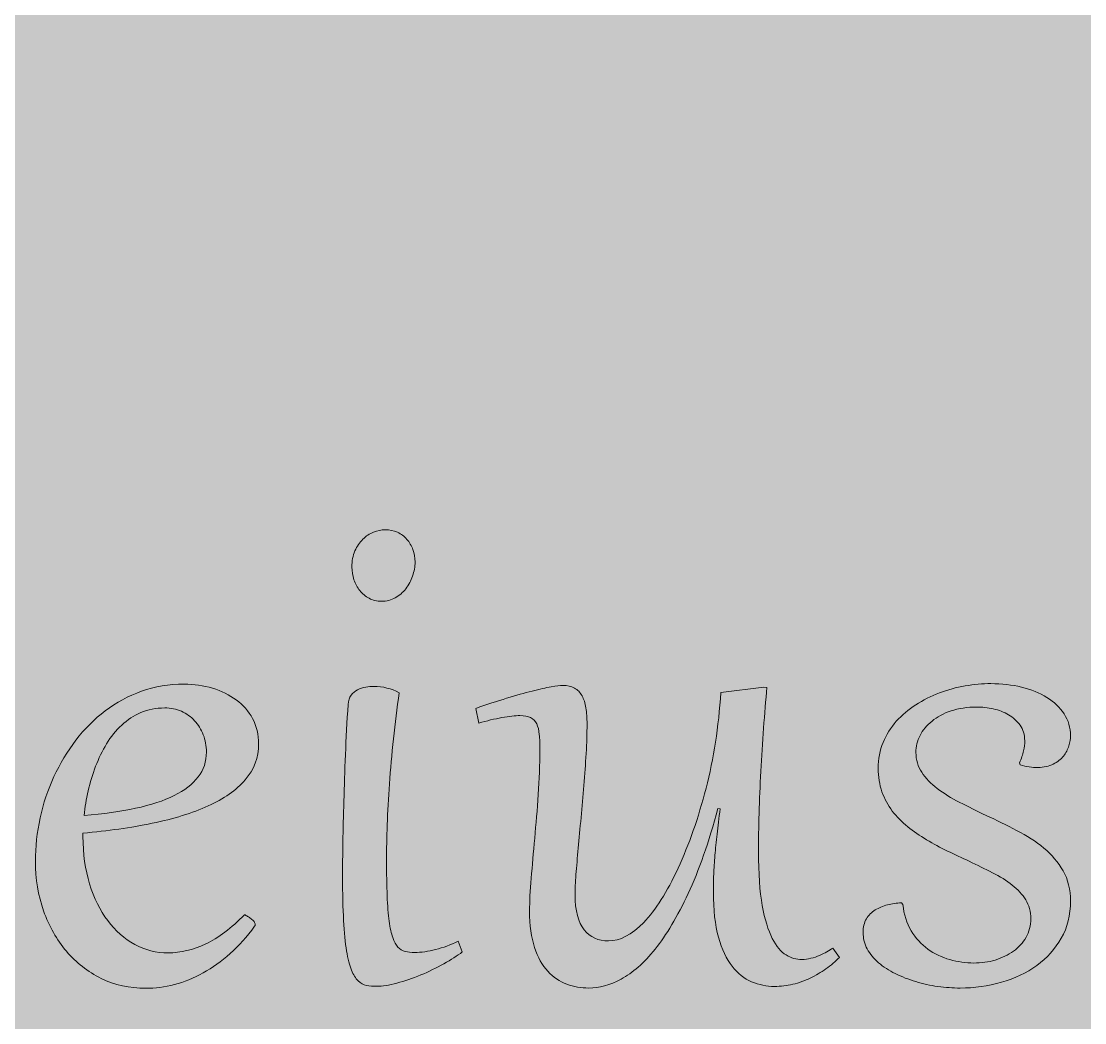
# Model space of a CAD drawing. Extents: x -4214 to -1795, y -2227 to -856.
# Drawn here: x -3194.9 to -3089, y -1740.8 to -1641.1 of the extents above; entities that cross this region are included whole.
import ezdxf

# ---------------------------------------------------------------- set-up
doc = ezdxf.new("R2010")
doc.units = 0
doc.header["$MEASUREMENT"] = 0
doc.layers.add('Layer 1', color=7, linetype='Continuous')

# ---------------------------------------------------------------- blocks, each defined once
blk = doc.blocks.new('block 14')
at = {"layer": 'Layer 1', "true_color": 0x2a3f49}
h = blk.add_hatch(color=149, dxfattribs=at)
h.dxf.hatch_style = 2
edge = h.paths.add_edge_path()
edge.add_spline(control_points=[(-3157.25, -1707.94), (-3157.47, -1709.46), (-3157.67, -1711), (-3157.83, -1712.53), (-3157.99, -1714.07), (-3158.12, -1715.56), (-3158.22, -1717), (-3158.32, -1718.43), (-3158.4, -1719.79), (-3158.44, -1721.07), (-3158.49, -1722.36), (-3158.51, -1723.51), (-3158.51, -1724.55), (-3158.51, -1725.94), (-3158.49, -1727.14), (-3158.45, -1728.14), (-3158.41, -1729.14), (-3158.35, -1729.99), (-3158.25, -1730.67), (-3158.16, -1731.35), (-3158.04, -1731.9), (-3157.9, -1732.31), (-3157.76, -1732.72), (-3157.58, -1733.04), (-3157.38, -1733.26), (-3157.17, -1733.48), (-3156.93, -1733.62), (-3156.65, -1733.69), (-3156.38, -1733.76), (-3156.06, -1733.79), (-3155.72, -1733.79), (-3155.07, -1733.79), (-3154.38, -1733.69), (-3153.63, -1733.5), (-3152.89, -1733.3), (-3152.13, -1733.03), (-3151.37, -1732.68), (-3151.37, -1732.68), (-3150.98, -1733.73), (-3150.98, -1733.73), (-3151.47, -1734.12), (-3152.07, -1734.52), (-3152.8, -1734.92), (-3153.54, -1735.32), (-3154.31, -1735.69), (-3155.11, -1736.03), (-3155.92, -1736.36), (-3156.71, -1736.63), (-3157.48, -1736.84), (-3158.25, -1737.05), (-3158.92, -1737.15), (-3159.48, -1737.15), (-3159.86, -1737.15), (-3160.2, -1737.12), (-3160.51, -1737.06), (-3160.82, -1737.01), (-3161.1, -1736.85), (-3161.34, -1736.61), (-3161.59, -1736.37), (-3161.81, -1736.01), (-3162.01, -1735.54), (-3162.2, -1735.08), (-3162.36, -1734.44), (-3162.49, -1733.63), (-3162.62, -1732.82), (-3162.72, -1731.82), (-3162.78, -1730.61), (-3162.85, -1729.4), (-3162.89, -1727.94), (-3162.89, -1726.22), (-3162.89, -1725.21), (-3162.88, -1724.07), (-3162.86, -1722.8), (-3162.83, -1721.54), (-3162.8, -1720.17), (-3162.76, -1718.72), (-3162.72, -1717.26), (-3162.67, -1715.72), (-3162.6, -1714.1), (-3162.54, -1712.49), (-3162.45, -1710.82), (-3162.34, -1709.1), (-3162.32, -1708.72), (-3162.21, -1708.42), (-3162.04, -1708.19), (-3161.86, -1707.95), (-3161.65, -1707.77), (-3161.39, -1707.64), (-3161.14, -1707.52), (-3160.87, -1707.43), (-3160.58, -1707.38), (-3160.29, -1707.33), (-3160.02, -1707.31), (-3159.78, -1707.31), (-3158.88, -1707.31), (-3158.04, -1707.52), (-3157.25, -1707.94)], knot_values=[0, 0, 0, 0, 1, 1, 1, 2, 2, 2, 3, 3, 3, 4, 4, 4, 5, 5, 5, 6, 6, 6, 7, 7, 7, 8, 8, 8, 9, 9, 9, 10, 10, 10, 11, 11, 11, 12, 12, 12, 13, 13, 13, 14, 14, 14, 15, 15, 15, 16, 16, 16, 17, 17, 17, 18, 18, 18, 19, 19, 19, 20, 20, 20, 21, 21, 21, 22, 22, 22, 23, 23, 23, 24, 24, 24, 25, 25, 25, 26, 26, 26, 27, 27, 27, 28, 28, 28, 29, 29, 29, 30, 30, 30, 31, 31, 31, 32, 32, 32, 32], degree=3, periodic=1)
edge = h.paths.add_edge_path()
edge.add_spline(control_points=[(-3159, -1698.83), (-3159.47, -1698.83), (-3159.88, -1698.74), (-3160.25, -1698.54), (-3160.61, -1698.35), (-3160.92, -1698.09), (-3161.17, -1697.77), (-3161.43, -1697.46), (-3161.62, -1697.1), (-3161.76, -1696.69), (-3161.89, -1696.28), (-3161.96, -1695.86), (-3161.96, -1695.43), (-3161.96, -1694.82), (-3161.86, -1694.29), (-3161.66, -1693.83), (-3161.45, -1693.36), (-3161.19, -1692.98), (-3160.87, -1692.66), (-3160.55, -1692.34), (-3160.19, -1692.1), (-3159.8, -1691.95), (-3159.41, -1691.8), (-3159.03, -1691.72), (-3158.65, -1691.72), (-3158.2, -1691.72), (-3157.79, -1691.8), (-3157.43, -1691.97), (-3157.06, -1692.14), (-3156.75, -1692.37), (-3156.49, -1692.67), (-3156.23, -1692.97), (-3156.03, -1693.3), (-3155.89, -1693.69), (-3155.75, -1694.07), (-3155.67, -1694.48), (-3155.67, -1694.92), (-3155.67, -1695.39), (-3155.76, -1695.86), (-3155.92, -1696.32), (-3156.08, -1696.78), (-3156.3, -1697.2), (-3156.59, -1697.58), (-3156.88, -1697.96), (-3157.23, -1698.26), (-3157.64, -1698.49), (-3158.05, -1698.71), (-3158.5, -1698.83), (-3159, -1698.83)], knot_values=[0, 0, 0, 0, 1, 1, 1, 2, 2, 2, 3, 3, 3, 4, 4, 4, 5, 5, 5, 6, 6, 6, 7, 7, 7, 8, 8, 8, 9, 9, 9, 10, 10, 10, 11, 11, 11, 12, 12, 12, 13, 13, 13, 14, 14, 14, 15, 15, 15, 16, 16, 16, 16], degree=3, periodic=1)
h = blk.add_hatch(color=149, dxfattribs=at)
h.dxf.hatch_style = 2
edge = h.paths.add_edge_path()
edge.add_spline(control_points=[(-3107.12, -1729), (-3107.03, -1730.02), (-3106.76, -1730.9), (-3106.31, -1731.63), (-3105.86, -1732.38), (-3105.3, -1732.98), (-3104.65, -1733.45), (-3103.99, -1733.92), (-3103.26, -1734.27), (-3102.46, -1734.5), (-3101.66, -1734.72), (-3100.87, -1734.84), (-3100.07, -1734.84), (-3099.34, -1734.84), (-3098.62, -1734.74), (-3097.94, -1734.54), (-3097.26, -1734.33), (-3096.65, -1734.05), (-3096.13, -1733.67), (-3095.6, -1733.29), (-3095.18, -1732.83), (-3094.87, -1732.28), (-3094.55, -1731.73), (-3094.4, -1731.11), (-3094.4, -1730.43), (-3094.4, -1729.72), (-3094.56, -1729.09), (-3094.9, -1728.55), (-3095.24, -1728.02), (-3095.68, -1727.53), (-3096.25, -1727.08), (-3096.81, -1726.64), (-3097.47, -1726.23), (-3098.21, -1725.85), (-3098.96, -1725.48), (-3099.73, -1725.1), (-3100.54, -1724.71), (-3101.25, -1724.38), (-3101.97, -1724.03), (-3102.68, -1723.69), (-3103.4, -1723.35), (-3104.1, -1722.98), (-3104.77, -1722.57), (-3105.44, -1722.17), (-3106.07, -1721.73), (-3106.65, -1721.27), (-3107.23, -1720.8), (-3107.75, -1720.27), (-3108.18, -1719.71), (-3108.62, -1719.13), (-3108.96, -1718.5), (-3109.21, -1717.79), (-3109.46, -1717.08), (-3109.58, -1716.31), (-3109.58, -1715.45), (-3109.58, -1714.52), (-3109.42, -1713.66), (-3109.1, -1712.89), (-3108.77, -1712.11), (-3108.33, -1711.41), (-3107.78, -1710.78), (-3107.22, -1710.16), (-3106.58, -1709.61), (-3105.84, -1709.14), (-3105.11, -1708.67), (-3104.33, -1708.28), (-3103.5, -1707.96), (-3102.67, -1707.65), (-3101.81, -1707.41), (-3100.93, -1707.26), (-3100.05, -1707.11), (-3099.2, -1707.03), (-3098.36, -1707.03), (-3097.29, -1707.03), (-3096.27, -1707.15), (-3095.31, -1707.38), (-3094.35, -1707.61), (-3093.51, -1707.96), (-3092.79, -1708.41), (-3092.08, -1708.86), (-3091.51, -1709.4), (-3091.08, -1710.05), (-3090.66, -1710.69), (-3090.45, -1711.42), (-3090.45, -1712.22), (-3090.45, -1712.53), (-3090.5, -1712.87), (-3090.61, -1713.23), (-3090.72, -1713.59), (-3090.9, -1713.93), (-3091.15, -1714.25), (-3091.41, -1714.56), (-3091.74, -1714.83), (-3092.16, -1715.04), (-3092.58, -1715.26), (-3093.09, -1715.37), (-3093.69, -1715.38), (-3094.25, -1715.38), (-3094.85, -1715.3), (-3095.46, -1715.12), (-3095.46, -1715.12), (-3095.52, -1714.92), (-3095.52, -1714.92), (-3095.34, -1714.49), (-3095.2, -1714.09), (-3095.12, -1713.73), (-3095.04, -1713.37), (-3095, -1713.03), (-3095, -1712.73), (-3095.01, -1712.11), (-3095.17, -1711.59), (-3095.47, -1711.17), (-3095.78, -1710.74), (-3096.15, -1710.4), (-3096.61, -1710.13), (-3097.07, -1709.86), (-3097.58, -1709.67), (-3098.13, -1709.54), (-3098.69, -1709.43), (-3099.24, -1709.36), (-3099.77, -1709.36), (-3100.73, -1709.36), (-3101.58, -1709.49), (-3102.33, -1709.75), (-3103.08, -1710), (-3103.72, -1710.34), (-3104.23, -1710.76), (-3104.75, -1711.19), (-3105.15, -1711.67), (-3105.42, -1712.2), (-3105.7, -1712.74), (-3105.83, -1713.3), (-3105.83, -1713.87), (-3105.83, -1714.61), (-3105.64, -1715.27), (-3105.25, -1715.86), (-3104.86, -1716.44), (-3104.34, -1716.98), (-3103.7, -1717.47), (-3103.06, -1717.96), (-3102.31, -1718.42), (-3101.47, -1718.85), (-3100.63, -1719.28), (-3099.76, -1719.71), (-3098.85, -1720.14), (-3097.83, -1720.62), (-3096.81, -1721.12), (-3095.81, -1721.64), (-3094.8, -1722.15), (-3093.9, -1722.74), (-3093.11, -1723.4), (-3092.31, -1724.06), (-3091.67, -1724.81), (-3091.18, -1725.67), (-3090.69, -1726.52), (-3090.45, -1727.52), (-3090.45, -1728.68), (-3090.45, -1730.06), (-3090.75, -1731.29), (-3091.36, -1732.36), (-3091.98, -1733.44), (-3092.79, -1734.34), (-3093.81, -1735.08), (-3094.83, -1735.82), (-3096, -1736.38), (-3097.33, -1736.76), (-3098.65, -1737.14), (-3100.02, -1737.33), (-3101.44, -1737.33), (-3102.15, -1737.33), (-3102.89, -1737.28), (-3103.65, -1737.17), (-3104.41, -1737.07), (-3105.14, -1736.91), (-3105.85, -1736.69), (-3106.57, -1736.48), (-3107.24, -1736.21), (-3107.88, -1735.89), (-3108.52, -1735.58), (-3109.07, -1735.22), (-3109.55, -1734.81), (-3110.03, -1734.4), (-3110.4, -1733.94), (-3110.68, -1733.44), (-3110.95, -1732.94), (-3111.09, -1732.38), (-3111.09, -1731.78), (-3111.09, -1731.26), (-3110.98, -1730.81), (-3110.76, -1730.45), (-3110.54, -1730.08), (-3110.24, -1729.79), (-3109.88, -1729.56), (-3109.52, -1729.34), (-3109.12, -1729.16), (-3108.66, -1729.05), (-3108.21, -1728.94), (-3107.75, -1728.87), (-3107.28, -1728.85), (-3107.28, -1728.85), (-3107.12, -1729), (-3107.12, -1729)], knot_values=[0, 0, 0, 0, 1, 1, 1, 2, 2, 2, 3, 3, 3, 4, 4, 4, 5, 5, 5, 6, 6, 6, 7, 7, 7, 8, 8, 8, 9, 9, 9, 10, 10, 10, 11, 11, 11, 12, 12, 12, 13, 13, 13, 14, 14, 14, 15, 15, 15, 16, 16, 16, 17, 17, 17, 18, 18, 18, 19, 19, 19, 20, 20, 20, 21, 21, 21, 22, 22, 22, 23, 23, 23, 24, 24, 24, 25, 25, 25, 26, 26, 26, 27, 27, 27, 28, 28, 28, 29, 29, 29, 30, 30, 30, 31, 31, 31, 32, 32, 32, 33, 33, 33, 34, 34, 34, 35, 35, 35, 36, 36, 36, 37, 37, 37, 38, 38, 38, 39, 39, 39, 40, 40, 40, 41, 41, 41, 42, 42, 42, 43, 43, 43, 44, 44, 44, 45, 45, 45, 46, 46, 46, 47, 47, 47, 48, 48, 48, 49, 49, 49, 50, 50, 50, 51, 51, 51, 52, 52, 52, 53, 53, 53, 54, 54, 54, 55, 55, 55, 56, 56, 56, 57, 57, 57, 58, 58, 58, 59, 59, 59, 60, 60, 60, 61, 61, 61, 62, 62, 62, 63, 63, 63, 64, 64, 64, 65, 65, 65, 66, 66, 66, 67, 67, 67, 67], degree=3, periodic=1)
h = blk.add_hatch(color=149, dxfattribs=at)
h.dxf.hatch_style = 2
edge = h.paths.add_edge_path()
edge.add_spline(control_points=[(-3172.65, -1730.03), (-3172.57, -1730.06), (-3172.47, -1730.12), (-3172.34, -1730.2), (-3172.21, -1730.27), (-3172.09, -1730.35), (-3171.99, -1730.44), (-3171.88, -1730.52), (-3171.78, -1730.62), (-3171.7, -1730.72), (-3171.62, -1730.82), (-3171.58, -1730.92), (-3171.58, -1731.01), (-3171.58, -1731.07), (-3171.6, -1731.12), (-3171.64, -1731.17), (-3172.4, -1732.22), (-3173.2, -1733.13), (-3174.07, -1733.9), (-3174.94, -1734.68), (-3175.84, -1735.32), (-3176.77, -1735.83), (-3177.7, -1736.35), (-3178.65, -1736.73), (-3179.62, -1736.99), (-3180.59, -1737.23), (-3181.54, -1737.35), (-3182.48, -1737.35), (-3184.09, -1737.35), (-3185.57, -1737.03), (-3186.91, -1736.37), (-3188.25, -1735.71), (-3189.41, -1734.81), (-3190.37, -1733.67), (-3191.34, -1732.53), (-3192.09, -1731.19), (-3192.64, -1729.65), (-3193.18, -1728.12), (-3193.45, -1726.47), (-3193.45, -1724.71), (-3193.45, -1723.27), (-3193.29, -1721.84), (-3192.98, -1720.4), (-3192.67, -1718.96), (-3192.21, -1717.59), (-3191.61, -1716.29), (-3191.01, -1714.99), (-3190.28, -1713.78), (-3189.42, -1712.66), (-3188.57, -1711.53), (-3187.59, -1710.56), (-3186.5, -1709.74), (-3185.4, -1708.91), (-3184.2, -1708.26), (-3182.89, -1707.79), (-3181.58, -1707.32), (-3180.18, -1707.09), (-3178.67, -1707.09), (-3177.68, -1707.09), (-3176.73, -1707.22), (-3175.83, -1707.49), (-3174.93, -1707.76), (-3174.14, -1708.15), (-3173.47, -1708.65), (-3172.79, -1709.15), (-3172.25, -1709.77), (-3171.84, -1710.51), (-3171.44, -1711.25), (-3171.24, -1712.09), (-3171.24, -1713.03), (-3171.24, -1714.4), (-3171.69, -1715.59), (-3172.58, -1716.61), (-3173.47, -1717.63), (-3174.7, -1718.5), (-3176.27, -1719.21), (-3177.85, -1719.92), (-3179.69, -1720.49), (-3181.82, -1720.93), (-3183.95, -1721.37), (-3186.25, -1721.69), (-3188.72, -1721.91), (-3188.72, -1721.91), (-3188.72, -1722.25), (-3188.72, -1722.25), (-3188.72, -1723.97), (-3188.5, -1725.54), (-3188.07, -1726.97), (-3187.63, -1728.39), (-3187.03, -1729.61), (-3186.26, -1730.62), (-3185.5, -1731.63), (-3184.6, -1732.42), (-3183.56, -1732.99), (-3182.53, -1733.55), (-3181.42, -1733.83), (-3180.22, -1733.83), (-3179.01, -1733.83), (-3177.77, -1733.53), (-3176.51, -1732.94), (-3175.24, -1732.34), (-3173.95, -1731.37), (-3172.65, -1730.03)], knot_values=[0, 0, 0, 0, 1, 1, 1, 2, 2, 2, 3, 3, 3, 4, 4, 4, 5, 5, 5, 6, 6, 6, 7, 7, 7, 8, 8, 8, 9, 9, 9, 10, 10, 10, 11, 11, 11, 12, 12, 12, 13, 13, 13, 14, 14, 14, 15, 15, 15, 16, 16, 16, 17, 17, 17, 18, 18, 18, 19, 19, 19, 20, 20, 20, 21, 21, 21, 22, 22, 22, 23, 23, 23, 24, 24, 24, 25, 25, 25, 26, 26, 26, 27, 27, 27, 28, 28, 28, 29, 29, 29, 30, 30, 30, 31, 31, 31, 32, 32, 32, 33, 33, 33, 34, 34, 34, 34], degree=3, periodic=1)
edge = h.paths.add_edge_path()
edge.add_spline(control_points=[(-3176.44, -1713.85), (-3176.44, -1713.23), (-3176.54, -1712.66), (-3176.75, -1712.12), (-3176.96, -1711.59), (-3177.24, -1711.12), (-3177.61, -1710.72), (-3177.98, -1710.33), (-3178.42, -1710.01), (-3178.93, -1709.78), (-3179.44, -1709.56), (-3179.99, -1709.45), (-3180.59, -1709.45), (-3181.46, -1709.45), (-3182.25, -1709.6), (-3182.96, -1709.91), (-3183.67, -1710.21), (-3184.31, -1710.63), (-3184.87, -1711.17), (-3185.44, -1711.69), (-3185.94, -1712.31), (-3186.37, -1713.02), (-3186.8, -1713.72), (-3187.16, -1714.47), (-3187.46, -1715.26), (-3187.76, -1716.06), (-3188.01, -1716.87), (-3188.2, -1717.7), (-3188.39, -1718.53), (-3188.52, -1719.35), (-3188.6, -1720.14), (-3186.69, -1720), (-3184.99, -1719.77), (-3183.48, -1719.44), (-3181.96, -1719.11), (-3180.69, -1718.69), (-3179.65, -1718.18), (-3178.61, -1717.66), (-3177.81, -1717.04), (-3177.26, -1716.32), (-3176.71, -1715.6), (-3176.44, -1714.78), (-3176.44, -1713.85)], knot_values=[0, 0, 0, 0, 1, 1, 1, 2, 2, 2, 3, 3, 3, 4, 4, 4, 5, 5, 5, 6, 6, 6, 7, 7, 7, 8, 8, 8, 9, 9, 9, 10, 10, 10, 11, 11, 11, 12, 12, 12, 13, 13, 13, 14, 14, 14, 14], degree=3, periodic=1)
h = blk.add_hatch(color=149, dxfattribs=at)
h.dxf.hatch_style = 2
edge = h.paths.add_edge_path()
edge.add_spline(control_points=[(-3138.56, -1711.05), (-3138.56, -1711.97), (-3138.59, -1712.94), (-3138.65, -1713.99), (-3138.71, -1715.03), (-3138.78, -1716.08), (-3138.87, -1717.16), (-3138.96, -1718.23), (-3139.05, -1719.3), (-3139.15, -1720.37), (-3139.26, -1721.44), (-3139.35, -1722.44), (-3139.43, -1723.4), (-3139.52, -1724.35), (-3139.6, -1725.23), (-3139.66, -1726.03), (-3139.72, -1726.83), (-3139.75, -1727.49), (-3139.75, -1728.03), (-3139.75, -1729.63), (-3139.44, -1730.8), (-3138.84, -1731.54), (-3138.24, -1732.27), (-3137.43, -1732.64), (-3136.42, -1732.64), (-3135.28, -1732.64), (-3134.12, -1732.03), (-3132.92, -1730.8), (-3131.73, -1729.57), (-3130.59, -1727.77), (-3129.5, -1725.41), (-3128.41, -1723.05), (-3127.48, -1720.4), (-3126.72, -1717.45), (-3125.95, -1714.5), (-3125.46, -1711.32), (-3125.25, -1707.91), (-3125.25, -1707.91), (-3120.98, -1707.39), (-3120.98, -1707.39), (-3120.98, -1707.39), (-3120.66, -1707.41), (-3120.66, -1707.41), (-3120.78, -1708.68), (-3120.89, -1710.04), (-3120.99, -1711.47), (-3121.09, -1712.9), (-3121.18, -1714.32), (-3121.26, -1715.76), (-3121.34, -1717.19), (-3121.4, -1718.58), (-3121.44, -1719.96), (-3121.48, -1721.32), (-3121.5, -1722.59), (-3121.5, -1723.74), (-3121.5, -1725.93), (-3121.37, -1727.72), (-3121.12, -1729.11), (-3120.87, -1730.5), (-3120.53, -1731.59), (-3120.13, -1732.39), (-3119.73, -1733.19), (-3119.27, -1733.74), (-3118.75, -1734.04), (-3118.24, -1734.34), (-3117.72, -1734.5), (-3117.19, -1734.5), (-3116.88, -1734.5), (-3116.58, -1734.46), (-3116.28, -1734.37), (-3115.97, -1734.3), (-3115.69, -1734.2), (-3115.42, -1734.08), (-3115.15, -1733.97), (-3114.91, -1733.85), (-3114.69, -1733.71), (-3114.46, -1733.58), (-3114.27, -1733.46), (-3114.11, -1733.35), (-3114.11, -1733.35), (-3113.45, -1734.28), (-3113.45, -1734.28), (-3113.84, -1734.68), (-3114.28, -1735.06), (-3114.78, -1735.41), (-3115.27, -1735.77), (-3115.8, -1736.08), (-3116.35, -1736.34), (-3116.9, -1736.6), (-3117.47, -1736.81), (-3118.08, -1736.95), (-3118.68, -1737.1), (-3119.29, -1737.17), (-3119.91, -1737.17), (-3120.69, -1737.17), (-3121.44, -1737.02), (-3122.18, -1736.71), (-3122.91, -1736.4), (-3123.56, -1735.88), (-3124.12, -1735.16), (-3124.68, -1734.44), (-3125.14, -1733.47), (-3125.48, -1732.26), (-3125.82, -1731.05), (-3125.99, -1729.55), (-3125.99, -1727.75), (-3125.99, -1727.17), (-3125.98, -1726.59), (-3125.95, -1726), (-3125.93, -1725.41), (-3125.89, -1724.78), (-3125.83, -1724.12), (-3125.78, -1723.47), (-3125.71, -1722.76), (-3125.62, -1722), (-3125.53, -1721.24), (-3125.43, -1720.41), (-3125.31, -1719.49), (-3125.31, -1719.49), (-3125.53, -1719.45), (-3125.53, -1719.45), (-3126.44, -1722.82), (-3127.43, -1725.65), (-3128.5, -1727.93), (-3129.57, -1730.21), (-3130.66, -1732.05), (-3131.78, -1733.45), (-3132.9, -1734.85), (-3134.03, -1735.84), (-3135.16, -1736.44), (-3136.28, -1737.04), (-3137.36, -1737.33), (-3138.38, -1737.33), (-3139.14, -1737.33), (-3139.88, -1737.21), (-3140.58, -1736.94), (-3141.29, -1736.68), (-3141.92, -1736.25), (-3142.47, -1735.65), (-3143.02, -1735.06), (-3143.46, -1734.27), (-3143.79, -1733.29), (-3144.11, -1732.31), (-3144.28, -1731.1), (-3144.28, -1729.66), (-3144.28, -1728.72), (-3144.22, -1727.63), (-3144.12, -1726.39), (-3144.01, -1725.15), (-3143.89, -1723.83), (-3143.77, -1722.42), (-3143.64, -1721.02), (-3143.52, -1719.57), (-3143.41, -1718.07), (-3143.31, -1716.58), (-3143.25, -1715.1), (-3143.25, -1713.63), (-3143.25, -1713.04), (-3143.27, -1712.53), (-3143.31, -1712.1), (-3143.35, -1711.67), (-3143.44, -1711.31), (-3143.57, -1711.03), (-3143.71, -1710.75), (-3143.91, -1710.55), (-3144.17, -1710.41), (-3144.43, -1710.28), (-3144.79, -1710.21), (-3145.25, -1710.21), (-3145.7, -1710.21), (-3146.3, -1710.28), (-3147.03, -1710.41), (-3147.76, -1710.55), (-3148.53, -1710.73), (-3149.33, -1710.96), (-3149.33, -1710.96), (-3149.64, -1709.5), (-3149.64, -1709.5), (-3148.54, -1709.11), (-3147.51, -1708.78), (-3146.56, -1708.49), (-3145.62, -1708.2), (-3144.77, -1707.96), (-3144.03, -1707.77), (-3143.28, -1707.58), (-3142.65, -1707.44), (-3142.14, -1707.35), (-3141.62, -1707.25), (-3141.24, -1707.21), (-3141, -1707.21), (-3140.51, -1707.21), (-3140.12, -1707.3), (-3139.81, -1707.47), (-3139.5, -1707.64), (-3139.25, -1707.9), (-3139.06, -1708.24), (-3138.87, -1708.57), (-3138.74, -1708.97), (-3138.67, -1709.45), (-3138.6, -1709.91), (-3138.56, -1710.45), (-3138.56, -1711.05)], knot_values=[0, 0, 0, 0, 1, 1, 1, 2, 2, 2, 3, 3, 3, 4, 4, 4, 5, 5, 5, 6, 6, 6, 7, 7, 7, 8, 8, 8, 9, 9, 9, 10, 10, 10, 11, 11, 11, 12, 12, 12, 13, 13, 13, 14, 14, 14, 15, 15, 15, 16, 16, 16, 17, 17, 17, 18, 18, 18, 19, 19, 19, 20, 20, 20, 21, 21, 21, 22, 22, 22, 23, 23, 23, 24, 24, 24, 25, 25, 25, 26, 26, 26, 27, 27, 27, 28, 28, 28, 29, 29, 29, 30, 30, 30, 31, 31, 31, 32, 32, 32, 33, 33, 33, 34, 34, 34, 35, 35, 35, 36, 36, 36, 37, 37, 37, 38, 38, 38, 39, 39, 39, 40, 40, 40, 41, 41, 41, 42, 42, 42, 43, 43, 43, 44, 44, 44, 45, 45, 45, 46, 46, 46, 47, 47, 47, 48, 48, 48, 49, 49, 49, 50, 50, 50, 51, 51, 51, 52, 52, 52, 53, 53, 53, 54, 54, 54, 55, 55, 55, 56, 56, 56, 57, 57, 57, 58, 58, 58, 59, 59, 59, 60, 60, 60, 61, 61, 61, 62, 62, 62, 63, 63, 63, 64, 64, 64, 65, 65, 65, 66, 66, 66, 67, 67, 67, 67], degree=3, periodic=1)
at = {"layer": 'Layer 1', "lineweight": 0}
for points, knots in [([(-3159, -1698.83), (-3159.47, -1698.83), (-3159.88, -1698.74), (-3160.25, -1698.54), (-3160.61, -1698.35), (-3160.92, -1698.09), (-3161.17, -1697.77), (-3161.43, -1697.46), (-3161.62, -1697.1), (-3161.76, -1696.69), (-3161.89, -1696.28), (-3161.96, -1695.86), (-3161.96, -1695.43), (-3161.96, -1694.82), (-3161.86, -1694.29), (-3161.66, -1693.83), (-3161.45, -1693.36), (-3161.19, -1692.98), (-3160.87, -1692.66), (-3160.55, -1692.34), (-3160.19, -1692.1), (-3159.8, -1691.95), (-3159.41, -1691.8), (-3159.03, -1691.72), (-3158.65, -1691.72), (-3158.2, -1691.72), (-3157.79, -1691.8), (-3157.43, -1691.97), (-3157.06, -1692.14), (-3156.75, -1692.37), (-3156.49, -1692.67), (-3156.23, -1692.97), (-3156.03, -1693.3), (-3155.89, -1693.69), (-3155.75, -1694.07), (-3155.67, -1694.48), (-3155.67, -1694.92), (-3155.67, -1695.39), (-3155.76, -1695.86), (-3155.92, -1696.32), (-3156.08, -1696.78), (-3156.3, -1697.2), (-3156.59, -1697.58), (-3156.88, -1697.96), (-3157.23, -1698.26), (-3157.64, -1698.49), (-3158.05, -1698.71), (-3158.5, -1698.83), (-3159, -1698.83)], [0, 0, 0, 0, 1, 1, 1, 2, 2, 2, 3, 3, 3, 4, 4, 4, 5, 5, 5, 6, 6, 6, 7, 7, 7, 8, 8, 8, 9, 9, 9, 10, 10, 10, 11, 11, 11, 12, 12, 12, 13, 13, 13, 14, 14, 14, 15, 15, 15, 16, 16, 16, 16]), ([(-3107.12, -1729), (-3107.03, -1730.02), (-3106.76, -1730.9), (-3106.31, -1731.63), (-3105.86, -1732.38), (-3105.3, -1732.98), (-3104.65, -1733.45), (-3103.99, -1733.92), (-3103.26, -1734.27), (-3102.46, -1734.5), (-3101.66, -1734.72), (-3100.87, -1734.84), (-3100.07, -1734.84), (-3099.34, -1734.84), (-3098.62, -1734.74), (-3097.94, -1734.54), (-3097.26, -1734.33), (-3096.65, -1734.05), (-3096.13, -1733.67), (-3095.6, -1733.29), (-3095.18, -1732.83), (-3094.87, -1732.28), (-3094.55, -1731.73), (-3094.4, -1731.11), (-3094.4, -1730.43), (-3094.4, -1729.72), (-3094.56, -1729.09), (-3094.9, -1728.55), (-3095.24, -1728.02), (-3095.68, -1727.53), (-3096.25, -1727.08), (-3096.81, -1726.64), (-3097.47, -1726.23), (-3098.21, -1725.85), (-3098.96, -1725.48), (-3099.73, -1725.1), (-3100.54, -1724.71), (-3101.25, -1724.38), (-3101.97, -1724.03), (-3102.68, -1723.69), (-3103.4, -1723.35), (-3104.1, -1722.98), (-3104.77, -1722.57), (-3105.44, -1722.17), (-3106.07, -1721.73), (-3106.65, -1721.27), (-3107.23, -1720.8), (-3107.75, -1720.27), (-3108.18, -1719.71), (-3108.62, -1719.13), (-3108.96, -1718.5), (-3109.21, -1717.79), (-3109.46, -1717.08), (-3109.58, -1716.31), (-3109.58, -1715.45), (-3109.58, -1714.52), (-3109.42, -1713.66), (-3109.1, -1712.89), (-3108.77, -1712.11), (-3108.33, -1711.41), (-3107.78, -1710.78), (-3107.22, -1710.16), (-3106.58, -1709.61), (-3105.84, -1709.14), (-3105.11, -1708.67), (-3104.33, -1708.28), (-3103.5, -1707.96), (-3102.67, -1707.65), (-3101.81, -1707.41), (-3100.93, -1707.26), (-3100.05, -1707.11), (-3099.2, -1707.03), (-3098.36, -1707.03), (-3097.29, -1707.03), (-3096.27, -1707.15), (-3095.31, -1707.38), (-3094.35, -1707.61), (-3093.51, -1707.96), (-3092.79, -1708.41), (-3092.08, -1708.86), (-3091.51, -1709.4), (-3091.08, -1710.05), (-3090.66, -1710.69), (-3090.45, -1711.42), (-3090.45, -1712.22), (-3090.45, -1712.53), (-3090.5, -1712.87), (-3090.61, -1713.23), (-3090.72, -1713.59), (-3090.9, -1713.93), (-3091.15, -1714.25), (-3091.41, -1714.56), (-3091.74, -1714.83), (-3092.16, -1715.04), (-3092.58, -1715.26), (-3093.09, -1715.37), (-3093.69, -1715.38), (-3094.25, -1715.38), (-3094.85, -1715.3), (-3095.46, -1715.12), (-3095.46, -1715.12), (-3095.52, -1714.92), (-3095.52, -1714.92), (-3095.34, -1714.49), (-3095.2, -1714.09), (-3095.12, -1713.73), (-3095.04, -1713.37), (-3095, -1713.03), (-3095, -1712.73), (-3095.01, -1712.11), (-3095.17, -1711.59), (-3095.47, -1711.17), (-3095.78, -1710.74), (-3096.15, -1710.4), (-3096.61, -1710.13), (-3097.07, -1709.86), (-3097.58, -1709.67), (-3098.13, -1709.54), (-3098.69, -1709.43), (-3099.24, -1709.36), (-3099.77, -1709.36), (-3100.73, -1709.36), (-3101.58, -1709.49), (-3102.33, -1709.75), (-3103.08, -1710), (-3103.72, -1710.34), (-3104.23, -1710.76), (-3104.75, -1711.19), (-3105.15, -1711.67), (-3105.42, -1712.2), (-3105.7, -1712.74), (-3105.83, -1713.3), (-3105.83, -1713.87), (-3105.83, -1714.61), (-3105.64, -1715.27), (-3105.25, -1715.86), (-3104.86, -1716.44), (-3104.34, -1716.98), (-3103.7, -1717.47), (-3103.06, -1717.96), (-3102.31, -1718.42), (-3101.47, -1718.85), (-3100.63, -1719.28), (-3099.76, -1719.71), (-3098.85, -1720.14), (-3097.83, -1720.62), (-3096.81, -1721.12), (-3095.81, -1721.64), (-3094.8, -1722.15), (-3093.9, -1722.74), (-3093.11, -1723.4), (-3092.31, -1724.06), (-3091.67, -1724.81), (-3091.18, -1725.67), (-3090.69, -1726.52), (-3090.45, -1727.52), (-3090.45, -1728.68), (-3090.45, -1730.06), (-3090.75, -1731.29), (-3091.36, -1732.36), (-3091.98, -1733.44), (-3092.79, -1734.34), (-3093.81, -1735.08), (-3094.83, -1735.82), (-3096, -1736.38), (-3097.33, -1736.76), (-3098.65, -1737.14), (-3100.02, -1737.33), (-3101.44, -1737.33), (-3102.15, -1737.33), (-3102.89, -1737.28), (-3103.65, -1737.17), (-3104.41, -1737.07), (-3105.14, -1736.91), (-3105.85, -1736.69), (-3106.57, -1736.48), (-3107.24, -1736.21), (-3107.88, -1735.89), (-3108.52, -1735.58), (-3109.07, -1735.22), (-3109.55, -1734.81), (-3110.03, -1734.4), (-3110.4, -1733.94), (-3110.68, -1733.44), (-3110.95, -1732.94), (-3111.09, -1732.38), (-3111.09, -1731.78), (-3111.09, -1731.26), (-3110.98, -1730.81), (-3110.76, -1730.45), (-3110.54, -1730.08), (-3110.24, -1729.79), (-3109.88, -1729.56), (-3109.52, -1729.34), (-3109.12, -1729.16), (-3108.66, -1729.05), (-3108.21, -1728.94), (-3107.75, -1728.87), (-3107.28, -1728.85), (-3107.28, -1728.85), (-3107.12, -1729), (-3107.12, -1729)], [0, 0, 0, 0, 1, 1, 1, 2, 2, 2, 3, 3, 3, 4, 4, 4, 5, 5, 5, 6, 6, 6, 7, 7, 7, 8, 8, 8, 9, 9, 9, 10, 10, 10, 11, 11, 11, 12, 12, 12, 13, 13, 13, 14, 14, 14, 15, 15, 15, 16, 16, 16, 17, 17, 17, 18, 18, 18, 19, 19, 19, 20, 20, 20, 21, 21, 21, 22, 22, 22, 23, 23, 23, 24, 24, 24, 25, 25, 25, 26, 26, 26, 27, 27, 27, 28, 28, 28, 29, 29, 29, 30, 30, 30, 31, 31, 31, 32, 32, 32, 33, 33, 33, 34, 34, 34, 35, 35, 35, 36, 36, 36, 37, 37, 37, 38, 38, 38, 39, 39, 39, 40, 40, 40, 41, 41, 41, 42, 42, 42, 43, 43, 43, 44, 44, 44, 45, 45, 45, 46, 46, 46, 47, 47, 47, 48, 48, 48, 49, 49, 49, 50, 50, 50, 51, 51, 51, 52, 52, 52, 53, 53, 53, 54, 54, 54, 55, 55, 55, 56, 56, 56, 57, 57, 57, 58, 58, 58, 59, 59, 59, 60, 60, 60, 61, 61, 61, 62, 62, 62, 63, 63, 63, 64, 64, 64, 65, 65, 65, 66, 66, 66, 67, 67, 67, 67]), ([(-3172.65, -1730.03), (-3172.57, -1730.06), (-3172.47, -1730.12), (-3172.34, -1730.2), (-3172.21, -1730.27), (-3172.09, -1730.35), (-3171.99, -1730.44), (-3171.88, -1730.52), (-3171.78, -1730.62), (-3171.7, -1730.72), (-3171.62, -1730.82), (-3171.58, -1730.92), (-3171.58, -1731.01), (-3171.58, -1731.07), (-3171.6, -1731.12), (-3171.64, -1731.17), (-3172.4, -1732.22), (-3173.2, -1733.13), (-3174.07, -1733.9), (-3174.94, -1734.68), (-3175.84, -1735.32), (-3176.77, -1735.83), (-3177.7, -1736.35), (-3178.65, -1736.73), (-3179.62, -1736.99), (-3180.59, -1737.23), (-3181.54, -1737.35), (-3182.48, -1737.35), (-3184.09, -1737.35), (-3185.57, -1737.03), (-3186.91, -1736.37), (-3188.25, -1735.71), (-3189.41, -1734.81), (-3190.37, -1733.67), (-3191.34, -1732.53), (-3192.09, -1731.19), (-3192.64, -1729.65), (-3193.18, -1728.12), (-3193.45, -1726.47), (-3193.45, -1724.71), (-3193.45, -1723.27), (-3193.29, -1721.84), (-3192.98, -1720.4), (-3192.67, -1718.96), (-3192.21, -1717.59), (-3191.61, -1716.29), (-3191.01, -1714.99), (-3190.28, -1713.78), (-3189.42, -1712.66), (-3188.57, -1711.53), (-3187.59, -1710.56), (-3186.5, -1709.74), (-3185.4, -1708.91), (-3184.2, -1708.26), (-3182.89, -1707.79), (-3181.58, -1707.32), (-3180.18, -1707.09), (-3178.67, -1707.09), (-3177.68, -1707.09), (-3176.73, -1707.22), (-3175.83, -1707.49), (-3174.93, -1707.76), (-3174.14, -1708.15), (-3173.47, -1708.65), (-3172.79, -1709.15), (-3172.25, -1709.77), (-3171.84, -1710.51), (-3171.44, -1711.25), (-3171.24, -1712.09), (-3171.24, -1713.03), (-3171.24, -1714.4), (-3171.69, -1715.59), (-3172.58, -1716.61), (-3173.47, -1717.63), (-3174.7, -1718.5), (-3176.27, -1719.21), (-3177.85, -1719.92), (-3179.69, -1720.49), (-3181.82, -1720.93), (-3183.95, -1721.37), (-3186.25, -1721.69), (-3188.72, -1721.91), (-3188.72, -1721.91), (-3188.72, -1722.25), (-3188.72, -1722.25), (-3188.72, -1723.97), (-3188.5, -1725.54), (-3188.07, -1726.97), (-3187.63, -1728.39), (-3187.03, -1729.61), (-3186.26, -1730.62), (-3185.5, -1731.63), (-3184.6, -1732.42), (-3183.56, -1732.99), (-3182.53, -1733.55), (-3181.42, -1733.83), (-3180.22, -1733.83), (-3179.01, -1733.83), (-3177.77, -1733.53), (-3176.51, -1732.94), (-3175.24, -1732.34), (-3173.95, -1731.37), (-3172.65, -1730.03)], [0, 0, 0, 0, 1, 1, 1, 2, 2, 2, 3, 3, 3, 4, 4, 4, 5, 5, 5, 6, 6, 6, 7, 7, 7, 8, 8, 8, 9, 9, 9, 10, 10, 10, 11, 11, 11, 12, 12, 12, 13, 13, 13, 14, 14, 14, 15, 15, 15, 16, 16, 16, 17, 17, 17, 18, 18, 18, 19, 19, 19, 20, 20, 20, 21, 21, 21, 22, 22, 22, 23, 23, 23, 24, 24, 24, 25, 25, 25, 26, 26, 26, 27, 27, 27, 28, 28, 28, 29, 29, 29, 30, 30, 30, 31, 31, 31, 32, 32, 32, 33, 33, 33, 34, 34, 34, 34]), ([(-3157.25, -1707.94), (-3157.47, -1709.46), (-3157.67, -1711), (-3157.83, -1712.53), (-3157.99, -1714.07), (-3158.12, -1715.56), (-3158.22, -1717), (-3158.32, -1718.43), (-3158.4, -1719.79), (-3158.44, -1721.07), (-3158.49, -1722.36), (-3158.51, -1723.51), (-3158.51, -1724.55), (-3158.51, -1725.94), (-3158.49, -1727.14), (-3158.45, -1728.14), (-3158.41, -1729.14), (-3158.35, -1729.99), (-3158.25, -1730.67), (-3158.16, -1731.35), (-3158.04, -1731.9), (-3157.9, -1732.31), (-3157.76, -1732.72), (-3157.58, -1733.04), (-3157.38, -1733.26), (-3157.17, -1733.48), (-3156.93, -1733.62), (-3156.65, -1733.69), (-3156.38, -1733.76), (-3156.06, -1733.79), (-3155.72, -1733.79), (-3155.07, -1733.79), (-3154.38, -1733.69), (-3153.63, -1733.5), (-3152.89, -1733.3), (-3152.13, -1733.03), (-3151.37, -1732.68), (-3151.37, -1732.68), (-3150.98, -1733.73), (-3150.98, -1733.73), (-3151.47, -1734.12), (-3152.07, -1734.52), (-3152.8, -1734.92), (-3153.54, -1735.32), (-3154.31, -1735.69), (-3155.11, -1736.03), (-3155.92, -1736.36), (-3156.71, -1736.63), (-3157.48, -1736.84), (-3158.25, -1737.05), (-3158.92, -1737.15), (-3159.48, -1737.15), (-3159.86, -1737.15), (-3160.2, -1737.12), (-3160.51, -1737.06), (-3160.82, -1737.01), (-3161.1, -1736.85), (-3161.34, -1736.61), (-3161.59, -1736.37), (-3161.81, -1736.01), (-3162.01, -1735.54), (-3162.2, -1735.08), (-3162.36, -1734.44), (-3162.49, -1733.63), (-3162.62, -1732.82), (-3162.72, -1731.82), (-3162.78, -1730.61), (-3162.85, -1729.4), (-3162.89, -1727.94), (-3162.89, -1726.22), (-3162.89, -1725.21), (-3162.88, -1724.07), (-3162.86, -1722.8), (-3162.83, -1721.54), (-3162.8, -1720.17), (-3162.76, -1718.72), (-3162.72, -1717.26), (-3162.67, -1715.72), (-3162.6, -1714.1), (-3162.54, -1712.49), (-3162.45, -1710.82), (-3162.34, -1709.1), (-3162.32, -1708.72), (-3162.21, -1708.42), (-3162.04, -1708.19), (-3161.86, -1707.95), (-3161.65, -1707.77), (-3161.39, -1707.64), (-3161.14, -1707.52), (-3160.87, -1707.43), (-3160.58, -1707.38), (-3160.29, -1707.33), (-3160.02, -1707.31), (-3159.78, -1707.31), (-3158.88, -1707.31), (-3158.04, -1707.52), (-3157.25, -1707.94)], [0, 0, 0, 0, 1, 1, 1, 2, 2, 2, 3, 3, 3, 4, 4, 4, 5, 5, 5, 6, 6, 6, 7, 7, 7, 8, 8, 8, 9, 9, 9, 10, 10, 10, 11, 11, 11, 12, 12, 12, 13, 13, 13, 14, 14, 14, 15, 15, 15, 16, 16, 16, 17, 17, 17, 18, 18, 18, 19, 19, 19, 20, 20, 20, 21, 21, 21, 22, 22, 22, 23, 23, 23, 24, 24, 24, 25, 25, 25, 26, 26, 26, 27, 27, 27, 28, 28, 28, 29, 29, 29, 30, 30, 30, 31, 31, 31, 32, 32, 32, 32]), ([(-3138.56, -1711.05), (-3138.56, -1711.97), (-3138.59, -1712.94), (-3138.65, -1713.99), (-3138.71, -1715.03), (-3138.78, -1716.08), (-3138.87, -1717.16), (-3138.96, -1718.23), (-3139.05, -1719.3), (-3139.15, -1720.37), (-3139.26, -1721.44), (-3139.35, -1722.44), (-3139.43, -1723.4), (-3139.52, -1724.35), (-3139.6, -1725.23), (-3139.66, -1726.03), (-3139.72, -1726.83), (-3139.75, -1727.49), (-3139.75, -1728.03), (-3139.75, -1729.63), (-3139.44, -1730.8), (-3138.84, -1731.54), (-3138.24, -1732.27), (-3137.43, -1732.64), (-3136.42, -1732.64), (-3135.28, -1732.64), (-3134.12, -1732.03), (-3132.92, -1730.8), (-3131.73, -1729.57), (-3130.59, -1727.77), (-3129.5, -1725.41), (-3128.41, -1723.05), (-3127.48, -1720.4), (-3126.72, -1717.45), (-3125.95, -1714.5), (-3125.46, -1711.32), (-3125.25, -1707.91), (-3125.25, -1707.91), (-3120.98, -1707.39), (-3120.98, -1707.39), (-3120.98, -1707.39), (-3120.66, -1707.41), (-3120.66, -1707.41), (-3120.78, -1708.68), (-3120.89, -1710.04), (-3120.99, -1711.47), (-3121.09, -1712.9), (-3121.18, -1714.32), (-3121.26, -1715.76), (-3121.34, -1717.19), (-3121.4, -1718.58), (-3121.44, -1719.96), (-3121.48, -1721.32), (-3121.5, -1722.59), (-3121.5, -1723.74), (-3121.5, -1725.93), (-3121.37, -1727.72), (-3121.12, -1729.11), (-3120.87, -1730.5), (-3120.53, -1731.59), (-3120.13, -1732.39), (-3119.73, -1733.19), (-3119.27, -1733.74), (-3118.75, -1734.04), (-3118.24, -1734.34), (-3117.72, -1734.5), (-3117.19, -1734.5), (-3116.88, -1734.5), (-3116.58, -1734.46), (-3116.28, -1734.37), (-3115.97, -1734.3), (-3115.69, -1734.2), (-3115.42, -1734.08), (-3115.15, -1733.97), (-3114.91, -1733.85), (-3114.69, -1733.71), (-3114.46, -1733.58), (-3114.27, -1733.46), (-3114.11, -1733.35), (-3114.11, -1733.35), (-3113.45, -1734.28), (-3113.45, -1734.28), (-3113.84, -1734.68), (-3114.28, -1735.06), (-3114.78, -1735.41), (-3115.27, -1735.77), (-3115.8, -1736.08), (-3116.35, -1736.34), (-3116.9, -1736.6), (-3117.47, -1736.81), (-3118.08, -1736.95), (-3118.68, -1737.1), (-3119.29, -1737.17), (-3119.91, -1737.17), (-3120.69, -1737.17), (-3121.44, -1737.02), (-3122.18, -1736.71), (-3122.91, -1736.4), (-3123.56, -1735.88), (-3124.12, -1735.16), (-3124.68, -1734.44), (-3125.14, -1733.47), (-3125.48, -1732.26), (-3125.82, -1731.05), (-3125.99, -1729.55), (-3125.99, -1727.75), (-3125.99, -1727.17), (-3125.98, -1726.59), (-3125.95, -1726), (-3125.93, -1725.41), (-3125.89, -1724.78), (-3125.83, -1724.12), (-3125.78, -1723.47), (-3125.71, -1722.76), (-3125.62, -1722), (-3125.53, -1721.24), (-3125.43, -1720.41), (-3125.31, -1719.49), (-3125.31, -1719.49), (-3125.53, -1719.45), (-3125.53, -1719.45), (-3126.44, -1722.82), (-3127.43, -1725.65), (-3128.5, -1727.93), (-3129.57, -1730.21), (-3130.66, -1732.05), (-3131.78, -1733.45), (-3132.9, -1734.85), (-3134.03, -1735.84), (-3135.16, -1736.44), (-3136.28, -1737.04), (-3137.36, -1737.33), (-3138.38, -1737.33), (-3139.14, -1737.33), (-3139.88, -1737.21), (-3140.58, -1736.94), (-3141.29, -1736.68), (-3141.92, -1736.25), (-3142.47, -1735.65), (-3143.02, -1735.06), (-3143.46, -1734.27), (-3143.79, -1733.29), (-3144.11, -1732.31), (-3144.28, -1731.1), (-3144.28, -1729.66), (-3144.28, -1728.72), (-3144.22, -1727.63), (-3144.12, -1726.39), (-3144.01, -1725.15), (-3143.89, -1723.83), (-3143.77, -1722.42), (-3143.64, -1721.02), (-3143.52, -1719.57), (-3143.41, -1718.07), (-3143.31, -1716.58), (-3143.25, -1715.1), (-3143.25, -1713.63), (-3143.25, -1713.04), (-3143.27, -1712.53), (-3143.31, -1712.1), (-3143.35, -1711.67), (-3143.44, -1711.31), (-3143.57, -1711.03), (-3143.71, -1710.75), (-3143.91, -1710.55), (-3144.17, -1710.41), (-3144.43, -1710.28), (-3144.79, -1710.21), (-3145.25, -1710.21), (-3145.7, -1710.21), (-3146.3, -1710.28), (-3147.03, -1710.41), (-3147.76, -1710.55), (-3148.53, -1710.73), (-3149.33, -1710.96), (-3149.33, -1710.96), (-3149.64, -1709.5), (-3149.64, -1709.5), (-3148.54, -1709.11), (-3147.51, -1708.78), (-3146.56, -1708.49), (-3145.62, -1708.2), (-3144.77, -1707.96), (-3144.03, -1707.77), (-3143.28, -1707.58), (-3142.65, -1707.44), (-3142.14, -1707.35), (-3141.62, -1707.25), (-3141.24, -1707.21), (-3141, -1707.21), (-3140.51, -1707.21), (-3140.12, -1707.3), (-3139.81, -1707.47), (-3139.5, -1707.64), (-3139.25, -1707.9), (-3139.06, -1708.24), (-3138.87, -1708.57), (-3138.74, -1708.97), (-3138.67, -1709.45), (-3138.6, -1709.91), (-3138.56, -1710.45), (-3138.56, -1711.05)], [0, 0, 0, 0, 1, 1, 1, 2, 2, 2, 3, 3, 3, 4, 4, 4, 5, 5, 5, 6, 6, 6, 7, 7, 7, 8, 8, 8, 9, 9, 9, 10, 10, 10, 11, 11, 11, 12, 12, 12, 13, 13, 13, 14, 14, 14, 15, 15, 15, 16, 16, 16, 17, 17, 17, 18, 18, 18, 19, 19, 19, 20, 20, 20, 21, 21, 21, 22, 22, 22, 23, 23, 23, 24, 24, 24, 25, 25, 25, 26, 26, 26, 27, 27, 27, 28, 28, 28, 29, 29, 29, 30, 30, 30, 31, 31, 31, 32, 32, 32, 33, 33, 33, 34, 34, 34, 35, 35, 35, 36, 36, 36, 37, 37, 37, 38, 38, 38, 39, 39, 39, 40, 40, 40, 41, 41, 41, 42, 42, 42, 43, 43, 43, 44, 44, 44, 45, 45, 45, 46, 46, 46, 47, 47, 47, 48, 48, 48, 49, 49, 49, 50, 50, 50, 51, 51, 51, 52, 52, 52, 53, 53, 53, 54, 54, 54, 55, 55, 55, 56, 56, 56, 57, 57, 57, 58, 58, 58, 59, 59, 59, 60, 60, 60, 61, 61, 61, 62, 62, 62, 63, 63, 63, 64, 64, 64, 65, 65, 65, 66, 66, 66, 67, 67, 67, 67]), ([(-3176.44, -1713.85), (-3176.44, -1713.23), (-3176.54, -1712.66), (-3176.75, -1712.12), (-3176.96, -1711.59), (-3177.24, -1711.12), (-3177.61, -1710.72), (-3177.98, -1710.33), (-3178.42, -1710.01), (-3178.93, -1709.78), (-3179.44, -1709.56), (-3179.99, -1709.45), (-3180.59, -1709.45), (-3181.46, -1709.45), (-3182.25, -1709.6), (-3182.96, -1709.91), (-3183.67, -1710.21), (-3184.31, -1710.63), (-3184.87, -1711.17), (-3185.44, -1711.69), (-3185.94, -1712.31), (-3186.37, -1713.02), (-3186.8, -1713.72), (-3187.16, -1714.47), (-3187.46, -1715.26), (-3187.76, -1716.06), (-3188.01, -1716.87), (-3188.2, -1717.7), (-3188.39, -1718.53), (-3188.52, -1719.35), (-3188.6, -1720.14), (-3186.69, -1720), (-3184.99, -1719.77), (-3183.48, -1719.44), (-3181.96, -1719.11), (-3180.69, -1718.69), (-3179.65, -1718.18), (-3178.61, -1717.66), (-3177.81, -1717.04), (-3177.26, -1716.32), (-3176.71, -1715.6), (-3176.44, -1714.78), (-3176.44, -1713.85)], [0, 0, 0, 0, 1, 1, 1, 2, 2, 2, 3, 3, 3, 4, 4, 4, 5, 5, 5, 6, 6, 6, 7, 7, 7, 8, 8, 8, 9, 9, 9, 10, 10, 10, 11, 11, 11, 12, 12, 12, 13, 13, 13, 14, 14, 14, 14])]:
    blk.add_open_spline(points, degree=3, knots=knots, dxfattribs=at)
blk = doc.blocks.new('block 13')
at = {"layer": 'Layer 1'}
blk.add_blockref('block 14', (0, 0), dxfattribs=at)
blk = doc.blocks.new('block 3')
at = {"layer": 'Layer 1'}
blk.add_blockref('block 13', (0, 0), dxfattribs=at)
blk = doc.blocks.new('block 2')
at = {"layer": 'Layer 1', "true_color": 0xd1f7fe}
h = blk.add_hatch(color=7, dxfattribs=at)
h.dxf.hatch_style = 2
edge = h.paths.add_edge_path()
edge.add_spline(control_points=[(-1794.66, -1541.43), (-1798.65, -1538.41), (-1802.26, -1532.96), (-1802.26, -1532.96), (-1818.61, -1510.46), (-1812.96, -1476.79), (-1816.44, -1444.45), (-1820.97, -1402.43), (-1845.85, -1390.9), (-1845.85, -1390.9), (-1804.05, -1322.51), (-1892.29, -1300.54), (-1892.29, -1235.18), (-1892.29, -1185.07), (-1862.63, -1142.36), (-1862.63, -1091.81), (-1862.63, -1048.7), (-1902.17, -1036.97), (-1902.17, -1036.97), (-1867.4, -1000.37), (-1890.03, -934.19), (-1946.84, -934.19), (-2005.1, -934.19), (-2041.37, -964.4), (-2090.14, -964.4), (-2164.56, -964.4), (-2207.8, -887.5), (-2269.21, -938.66), (-2361.65, -869.93), (-2476.86, -966.12), (-2551.28, -966.12), (-2625.69, -966.12), (-2641.59, -875.56), (-2696.26, -901.1), (-2661.19, -910.16), (-2669.29, -950.94), (-2696.64, -950.94), (-2728.63, -950.94), (-2744.91, -917.99), (-2781.11, -917.99), (-2815.61, -917.99), (-2899.41, -972.27), (-2996.85, -864.27), (-2996.85, -864.27), (-2999.69, -861.05), (-3004.23, -855.72), (-3008.77, -861.05), (-3011.6, -864.27), (-3011.6, -864.27), (-3109.05, -972.27), (-3192.84, -917.99), (-3227.35, -917.99), (-3263.55, -917.99), (-3279.83, -950.94), (-3311.82, -950.94), (-3339.17, -950.94), (-3347.26, -910.16), (-3312.19, -901.1), (-3366.87, -875.56), (-3382.76, -966.12), (-3457.18, -966.12), (-3531.59, -966.12), (-3646.8, -869.93), (-3739.25, -938.66), (-3800.66, -887.5), (-3843.9, -964.4), (-3918.32, -964.4), (-3967.09, -964.4), (-4003.36, -934.19), (-4061.61, -934.19), (-4118.43, -934.19), (-4141.05, -1000.37), (-4106.29, -1036.97), (-4106.29, -1036.97), (-4145.83, -1048.7), (-4145.83, -1091.81), (-4145.83, -1142.36), (-4116.17, -1185.07), (-4116.17, -1235.18), (-4116.17, -1300.54), (-4204.41, -1322.51), (-4162.6, -1390.9), (-4162.6, -1390.9), (-4187.49, -1402.43), (-4192.02, -1444.45), (-4195.5, -1476.79), (-4189.85, -1510.46), (-4206.19, -1532.96), (-4206.19, -1532.96), (-4209.85, -1538.25), (-4213.8, -1541.43), (-4209.78, -1544.99), (-4206.19, -1549.9), (-4206.19, -1549.9), (-4189.85, -1572.4), (-4195.5, -1606.08), (-4192.02, -1638.41), (-4187.49, -1680.43), (-4162.6, -1691.96), (-4162.6, -1691.96), (-4204.41, -1760.35), (-4116.17, -1782.32), (-4116.17, -1847.68), (-4116.17, -1897.79), (-4145.83, -1940.5), (-4145.83, -1991.05), (-4145.83, -2034.16), (-4106.29, -2045.89), (-4106.29, -2045.89), (-4141.05, -2082.49), (-4118.43, -2148.67), (-4061.61, -2148.67), (-4003.36, -2148.67), (-3967.09, -2118.46), (-3918.32, -2118.46), (-3843.9, -2118.46), (-3800.66, -2195.36), (-3739.25, -2144.21), (-3646.8, -2212.93), (-3531.59, -2116.74), (-3457.18, -2116.74), (-3382.76, -2116.74), (-3366.87, -2207.3), (-3312.19, -2181.76), (-3347.26, -2172.7), (-3339.17, -2131.92), (-3311.82, -2131.92), (-3279.83, -2131.92), (-3263.55, -2164.87), (-3227.35, -2164.87), (-3192.84, -2164.87), (-3109.05, -2110.59), (-3011.6, -2218.59), (-3011.6, -2218.59), (-3008.77, -2221.81), (-3004.23, -2227.14), (-2999.69, -2221.81), (-2996.85, -2218.59), (-2996.85, -2218.59), (-2899.41, -2110.59), (-2815.61, -2164.87), (-2781.11, -2164.87), (-2744.91, -2164.87), (-2728.63, -2131.92), (-2696.64, -2131.92), (-2669.29, -2131.92), (-2661.19, -2172.7), (-2696.26, -2181.76), (-2641.59, -2207.3), (-2625.69, -2116.74), (-2551.28, -2116.74), (-2476.86, -2116.74), (-2361.65, -2212.93), (-2269.21, -2144.21), (-2207.8, -2195.36), (-2164.56, -2118.46), (-2090.14, -2118.46), (-2041.37, -2118.46), (-2005.1, -2148.67), (-1946.84, -2148.67), (-1890.03, -2148.67), (-1867.4, -2082.49), (-1902.17, -2045.89), (-1902.17, -2045.89), (-1862.63, -2034.16), (-1862.63, -1991.05), (-1862.63, -1940.5), (-1892.29, -1897.79), (-1892.29, -1847.68), (-1892.29, -1782.32), (-1804.05, -1760.35), (-1845.85, -1691.96), (-1845.85, -1691.96), (-1820.97, -1680.43), (-1816.44, -1638.41), (-1812.96, -1606.08), (-1818.61, -1572.4), (-1802.26, -1549.9), (-1802.26, -1549.9), (-1799.12, -1544.75), (-1794.66, -1541.43)], knot_values=[0, 0, 0, 0, 1, 1, 1, 2, 2, 2, 3, 3, 3, 4, 4, 4, 5, 5, 5, 6, 6, 6, 7, 7, 7, 8, 8, 8, 9, 9, 9, 10, 10, 10, 11, 11, 11, 12, 12, 12, 13, 13, 13, 14, 14, 14, 15, 15, 15, 16, 16, 16, 17, 17, 17, 18, 18, 18, 19, 19, 19, 20, 20, 20, 21, 21, 21, 22, 22, 22, 23, 23, 23, 24, 24, 24, 25, 25, 25, 26, 26, 26, 27, 27, 27, 28, 28, 28, 29, 29, 29, 30, 30, 30, 31, 31, 31, 32, 32, 32, 33, 33, 33, 34, 34, 34, 35, 35, 35, 36, 36, 36, 37, 37, 37, 38, 38, 38, 39, 39, 39, 40, 40, 40, 41, 41, 41, 42, 42, 42, 43, 43, 43, 44, 44, 44, 45, 45, 45, 46, 46, 46, 47, 47, 47, 48, 48, 48, 49, 49, 49, 50, 50, 50, 51, 51, 51, 52, 52, 52, 53, 53, 53, 54, 54, 54, 55, 55, 55, 56, 56, 56, 57, 57, 57, 58, 58, 58, 59, 59, 59, 60, 60, 60, 60], degree=3, periodic=1)
at = {"layer": 'Layer 1', "lineweight": 0}
blk.add_open_spline([(-1794.66, -1541.43), (-1798.65, -1538.41), (-1802.26, -1532.96), (-1802.26, -1532.96), (-1818.61, -1510.46), (-1812.96, -1476.79), (-1816.44, -1444.45), (-1820.97, -1402.43), (-1845.85, -1390.9), (-1845.85, -1390.9), (-1804.05, -1322.51), (-1892.29, -1300.54), (-1892.29, -1235.18), (-1892.29, -1185.07), (-1862.63, -1142.36), (-1862.63, -1091.81), (-1862.63, -1048.7), (-1902.17, -1036.97), (-1902.17, -1036.97), (-1867.4, -1000.37), (-1890.03, -934.19), (-1946.84, -934.19), (-2005.1, -934.19), (-2041.37, -964.4), (-2090.14, -964.4), (-2164.56, -964.4), (-2207.8, -887.5), (-2269.21, -938.66), (-2361.65, -869.93), (-2476.86, -966.12), (-2551.28, -966.12), (-2625.69, -966.12), (-2641.59, -875.56), (-2696.26, -901.1), (-2661.19, -910.16), (-2669.29, -950.94), (-2696.64, -950.94), (-2728.63, -950.94), (-2744.91, -917.99), (-2781.11, -917.99), (-2815.61, -917.99), (-2899.41, -972.27), (-2996.85, -864.27), (-2996.85, -864.27), (-2999.69, -861.05), (-3004.23, -855.72), (-3008.77, -861.05), (-3011.6, -864.27), (-3011.6, -864.27), (-3109.05, -972.27), (-3192.84, -917.99), (-3227.35, -917.99), (-3263.55, -917.99), (-3279.83, -950.94), (-3311.82, -950.94), (-3339.17, -950.94), (-3347.26, -910.16), (-3312.19, -901.1), (-3366.87, -875.56), (-3382.76, -966.12), (-3457.18, -966.12), (-3531.59, -966.12), (-3646.8, -869.93), (-3739.25, -938.66), (-3800.66, -887.5), (-3843.9, -964.4), (-3918.32, -964.4), (-3967.09, -964.4), (-4003.36, -934.19), (-4061.61, -934.19), (-4118.43, -934.19), (-4141.05, -1000.37), (-4106.29, -1036.97), (-4106.29, -1036.97), (-4145.83, -1048.7), (-4145.83, -1091.81), (-4145.83, -1142.36), (-4116.17, -1185.07), (-4116.17, -1235.18), (-4116.17, -1300.54), (-4204.41, -1322.51), (-4162.6, -1390.9), (-4162.6, -1390.9), (-4187.49, -1402.43), (-4192.02, -1444.45), (-4195.5, -1476.79), (-4189.85, -1510.46), (-4206.19, -1532.96), (-4206.19, -1532.96), (-4209.85, -1538.25), (-4213.8, -1541.43), (-4209.78, -1544.99), (-4206.19, -1549.9), (-4206.19, -1549.9), (-4189.85, -1572.4), (-4195.5, -1606.08), (-4192.02, -1638.41), (-4187.49, -1680.43), (-4162.6, -1691.96), (-4162.6, -1691.96), (-4204.41, -1760.35), (-4116.17, -1782.32), (-4116.17, -1847.68), (-4116.17, -1897.79), (-4145.83, -1940.5), (-4145.83, -1991.05), (-4145.83, -2034.16), (-4106.29, -2045.89), (-4106.29, -2045.89), (-4141.05, -2082.49), (-4118.43, -2148.67), (-4061.61, -2148.67), (-4003.36, -2148.67), (-3967.09, -2118.46), (-3918.32, -2118.46), (-3843.9, -2118.46), (-3800.66, -2195.36), (-3739.25, -2144.21), (-3646.8, -2212.93), (-3531.59, -2116.74), (-3457.18, -2116.74), (-3382.76, -2116.74), (-3366.87, -2207.3), (-3312.19, -2181.76), (-3347.26, -2172.7), (-3339.17, -2131.92), (-3311.82, -2131.92), (-3279.83, -2131.92), (-3263.55, -2164.87), (-3227.35, -2164.87), (-3192.84, -2164.87), (-3109.05, -2110.59), (-3011.6, -2218.59), (-3011.6, -2218.59), (-3008.77, -2221.81), (-3004.23, -2227.14), (-2999.69, -2221.81), (-2996.85, -2218.59), (-2996.85, -2218.59), (-2899.41, -2110.59), (-2815.61, -2164.87), (-2781.11, -2164.87), (-2744.91, -2164.87), (-2728.63, -2131.92), (-2696.64, -2131.92), (-2669.29, -2131.92), (-2661.19, -2172.7), (-2696.26, -2181.76), (-2641.59, -2207.3), (-2625.69, -2116.74), (-2551.28, -2116.74), (-2476.86, -2116.74), (-2361.65, -2212.93), (-2269.21, -2144.21), (-2207.8, -2195.36), (-2164.56, -2118.46), (-2090.14, -2118.46), (-2041.37, -2118.46), (-2005.1, -2148.67), (-1946.84, -2148.67), (-1890.03, -2148.67), (-1867.4, -2082.49), (-1902.17, -2045.89), (-1902.17, -2045.89), (-1862.63, -2034.16), (-1862.63, -1991.05), (-1862.63, -1940.5), (-1892.29, -1897.79), (-1892.29, -1847.68), (-1892.29, -1782.32), (-1804.05, -1760.35), (-1845.85, -1691.96), (-1845.85, -1691.96), (-1820.97, -1680.43), (-1816.44, -1638.41), (-1812.96, -1606.08), (-1818.61, -1572.4), (-1802.26, -1549.9), (-1802.26, -1549.9), (-1799.12, -1544.75), (-1794.66, -1541.43)], degree=3, knots=[0, 0, 0, 0, 1, 1, 1, 2, 2, 2, 3, 3, 3, 4, 4, 4, 5, 5, 5, 6, 6, 6, 7, 7, 7, 8, 8, 8, 9, 9, 9, 10, 10, 10, 11, 11, 11, 12, 12, 12, 13, 13, 13, 14, 14, 14, 15, 15, 15, 16, 16, 16, 17, 17, 17, 18, 18, 18, 19, 19, 19, 20, 20, 20, 21, 21, 21, 22, 22, 22, 23, 23, 23, 24, 24, 24, 25, 25, 25, 26, 26, 26, 27, 27, 27, 28, 28, 28, 29, 29, 29, 30, 30, 30, 31, 31, 31, 32, 32, 32, 33, 33, 33, 34, 34, 34, 35, 35, 35, 36, 36, 36, 37, 37, 37, 38, 38, 38, 39, 39, 39, 40, 40, 40, 41, 41, 41, 42, 42, 42, 43, 43, 43, 44, 44, 44, 45, 45, 45, 46, 46, 46, 47, 47, 47, 48, 48, 48, 49, 49, 49, 50, 50, 50, 51, 51, 51, 52, 52, 52, 53, 53, 53, 54, 54, 54, 55, 55, 55, 56, 56, 56, 57, 57, 57, 58, 58, 58, 59, 59, 59, 60, 60, 60, 60], dxfattribs=at)
at = {"layer": 'Layer 1'}
blk.add_blockref('block 3', (0, 0), dxfattribs=at)

msp = doc.modelspace()

# ---------------------------------------------------------------- block references
at = {"layer": 'Layer 1'}
msp.add_blockref('block 2', (0, 0), dxfattribs=at)

doc.saveas('drawing.dxf')
